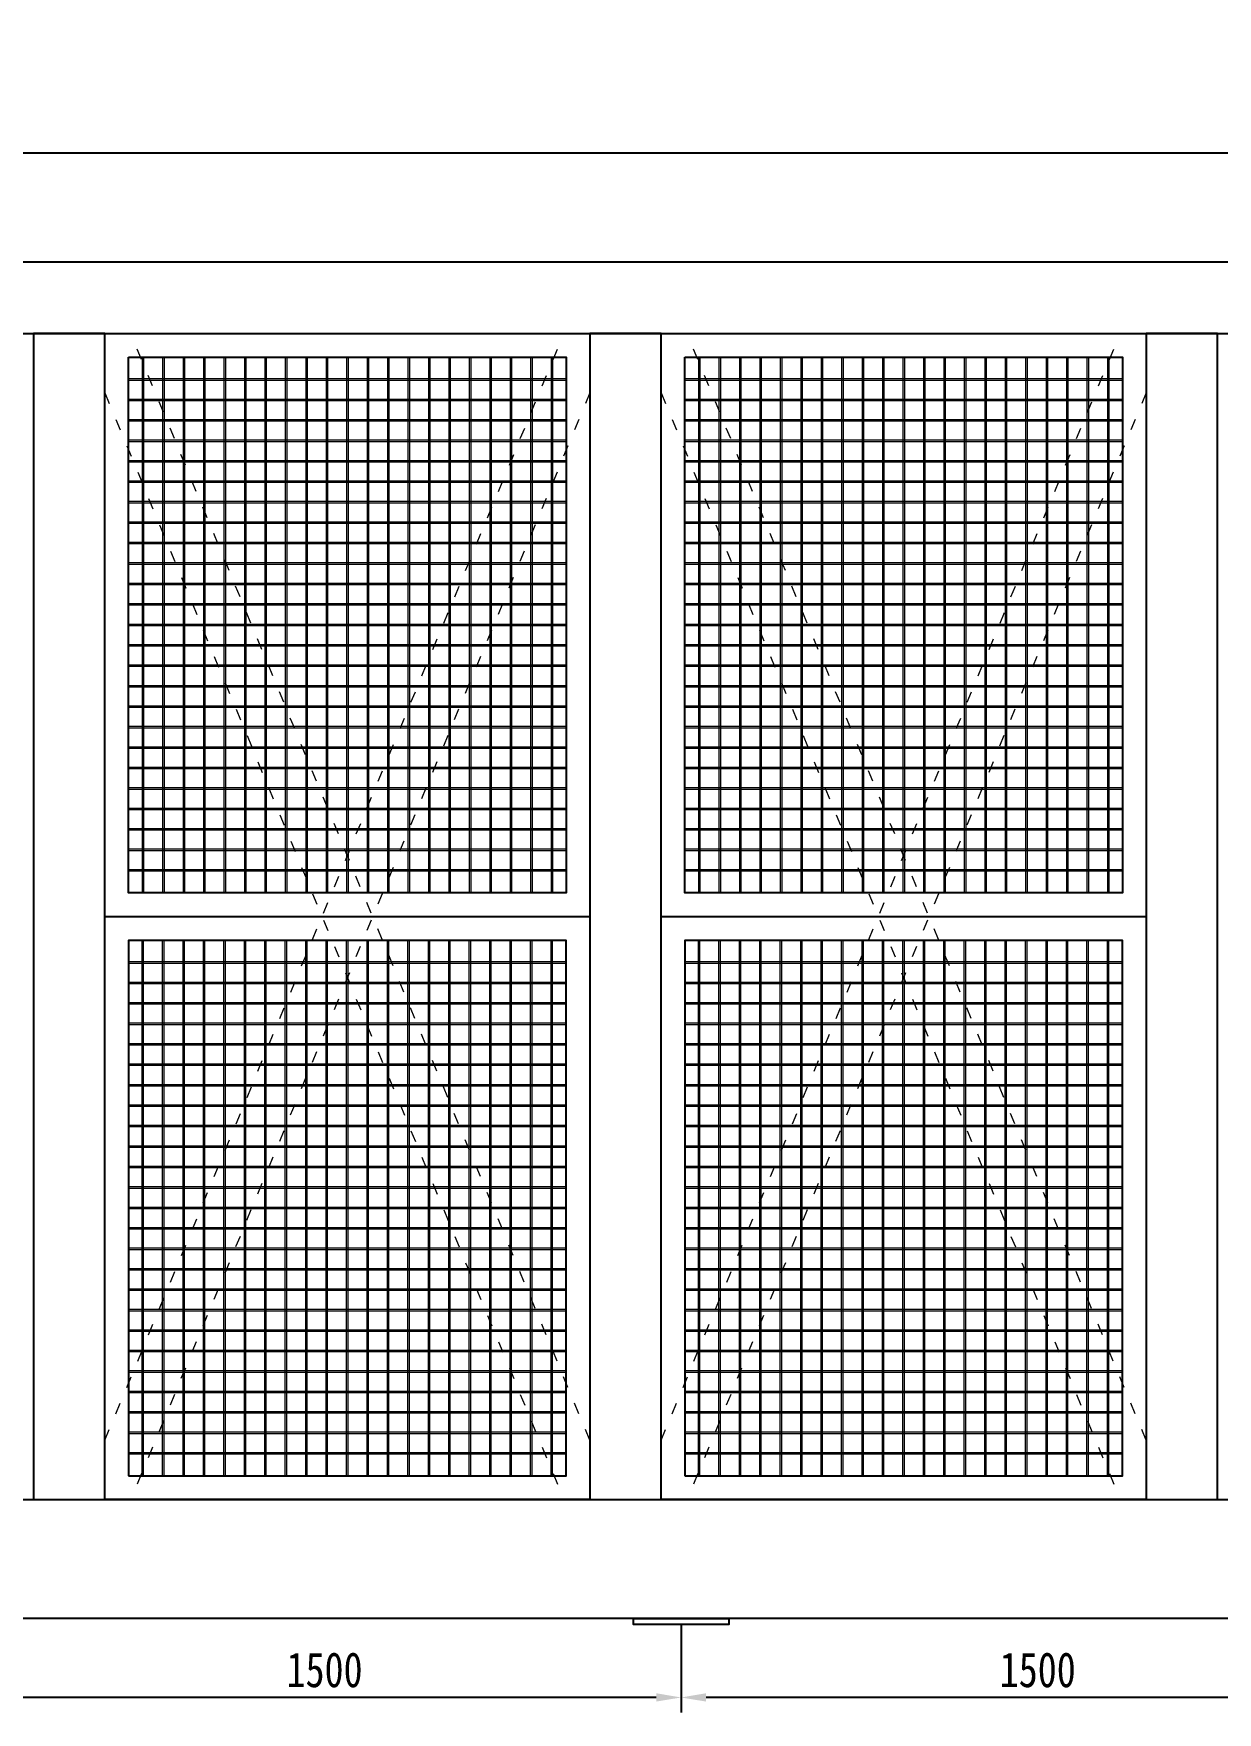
# Model space of a CAD drawing. Extents: x 61367 to 140945, y -1257 to 25588.
# Drawn here: x 74619 to 77109, y 17559 to 21089 of the extents above; entities that cross this region are included whole.
import ezdxf

# ---------------------------------------------------------------- set-up
doc = ezdxf.new("R2010")
doc.units = 0
doc.header["$MEASUREMENT"] = 0
doc.header["$PDMODE"] = 2
doc.header["$PDSIZE"] = 0.2
doc.linetypes.add('ACAD_ISO03W100', pattern=[30, 12, -18])
doc.layers.get('0').update_dxf_attribs({"linetype": 'CONTINUOUS'})
doc.layers.get('DEFPOINTS').update_dxf_attribs({"linetype": 'CONTINUOUS'})
doc.layers.add('THICK', color=7, linetype='CONTINUOUS', lineweight=0)
doc.styles.add('仿宋', font='SimSun.ttf', dxfattribs={"width": 0.8})
doc.dimstyles.new('12倍', dxfattribs={"dimscale": 21, "dimtxt": 3.5, "dimasz": 2.5, "dimexe": 1.5, "dimexo": 0, "dimgap": 1, "dimtad": 1, "dimtoh": 1, "dimdsep": 46, "dimtxsty": '仿宋', "dimcen": 2.5, "dimdle": 5, "dimclrd": 4, "dimclre": 4, "dimclrt": 3, "dimadec": 0, "dimazin": 0, "dimtfac": 1, "dimtmove": 0, "dimatfit": 3, "dimfxl": 1, "dimtolj": 1, "dimarcsym": 0})

# ---------------------------------------------------------------- blocks, each defined once
blk = doc.blocks.new('*D675')
at = {"color": 4, "linetype": 'Continuous', "lineweight": -2, "transparency": 16777216}
for p, q in [((75981.2, 17743.1), (75981.2, 17558.5)), ((77481.2, 17690.3), (77481.2, 17558.5)), ((77428.7, 17590), (76033.7, 17590))]:
    blk.add_line(p, q, dxfattribs=at)
at = {"color": 4, "transparency": 16777216}
for points in [[(76033.7, 17598.8), (76033.7, 17581.3), (75981.2, 17590)], [(77428.7, 17598.8), (77428.7, 17581.3), (77481.2, 17590)]]:
    blk.add_solid(points, dxfattribs=at)
at = {"layer": 'DEFPOINTS', "color": 0, "transparency": 16777216}
for p in [(75981.2, 17743.1), (77481.2, 17690.3), (75981.2, 17590)]:
    blk.add_point(p, dxfattribs=at)
at = {"color": 3, "transparency": 16777216, "insert": (76731.2, 17647.8), "char_height": 73.5, "attachment_point": 5, "style": '仿宋'}
blk.add_mtext('\\A1;1500', dxfattribs=at)
blk = doc.blocks.new('*D676')
at = {"color": 4, "linetype": 'Continuous', "lineweight": -2, "transparency": 16777216}
for p, q in [((74481.2, 17743.1), (74481.2, 17558.5)), ((75981.2, 17650.8), (75981.2, 17558.5)), ((75928.7, 17590), (74533.7, 17590))]:
    blk.add_line(p, q, dxfattribs=at)
at = {"color": 4, "transparency": 16777216}
for points in [[(74533.7, 17598.8), (74533.7, 17581.3), (74481.2, 17590)], [(75928.7, 17598.8), (75928.7, 17581.3), (75981.2, 17590)]]:
    blk.add_solid(points, dxfattribs=at)
at = {"layer": 'DEFPOINTS', "color": 0, "transparency": 16777216}
for p in [(74481.2, 17743.1), (75981.2, 17650.8), (74481.2, 17590)]:
    blk.add_point(p, dxfattribs=at)
at = {"color": 3, "transparency": 16777216, "insert": (75231.2, 17647.8), "char_height": 73.5, "attachment_point": 5, "style": '仿宋'}
blk.add_mtext('\\A1;1500', dxfattribs=at)
blk = doc.blocks.new('*D723')
at = {"layer": 'DEFPOINTS', "color": 0, "transparency": 16777216}
for p in [(80323.2, 20838), (68131.2, 20587.6), (80323.2, 20580.1)]:
    blk.add_point(p, dxfattribs=at)
at = {"layer": 'THICK', "color": 4, "linetype": 'Continuous', "lineweight": -2, "transparency": 16777216}
for p, q in [((68131.2, 20587.6), (68131.2, 20869.5)), ((80323.2, 20580.1), (80323.2, 20869.5)), ((68183.7, 20838), (80270.7, 20838))]:
    blk.add_line(p, q, dxfattribs=at)
at = {"layer": 'THICK', "color": 4, "transparency": 16777216}
for points in [[(68183.7, 20846.8), (68183.7, 20829.3), (68131.2, 20838)], [(80270.7, 20846.8), (80270.7, 20829.3), (80323.2, 20838)]]:
    blk.add_solid(points, dxfattribs=at)
at = {"layer": 'THICK', "color": 3, "lineweight": 13, "transparency": 16777216, "insert": (74107.2, 20917.9), "char_height": 73.5, "attachment_point": 5, "style": '仿宋'}
blk.add_mtext('\\A1;{\\Fromans,gbcbig|c134;TOTAL LENGTH\\A1;\\fSimSun|b0|i0|c134|p2; 12192\\H0.7x;\\S+0^ -10;}', dxfattribs=at)

msp = doc.modelspace()

# ---------------------------------------------------------------- linework, layer by layer
for points in [[(74819.171, 20408.086), (75739.171, 20408.086), (75739.171, 19282.086), (74819.171, 19282.086)], [(75989.171, 20408.086), (76909.171, 20408.086), (76909.171, 19282.086), (75989.171, 19282.086)], [(74769.171, 19232.086), (75789.171, 19232.086), (75789.171, 18006.086), (74769.171, 18006.086)], [(75939.171, 19232.086), (76959.171, 19232.086), (76959.171, 18006.086), (75939.171, 18006.086)], [(74819.171, 18056.086), (75739.171, 18056.086), (75739.171, 19182.086), (74819.171, 19182.086)], [(75989.171, 18056.086), (76909.171, 18056.086), (76909.171, 19182.086), (75989.171, 19182.086)]]:
    msp.add_lwpolyline(points, close=True)
at = {"color": 6, "lineweight": -3}
msp.add_lwpolyline([(75881.171, 17756.086), (76081.171, 17756.086), (76081.171, 17743.086), (75881.171, 17743.086)], close=True, dxfattribs=at)
at = {"layer": 'THICK', "color": 0}
for p, q in [((74847.671, 20408.086), (74847.671, 19282.086)), ((74850.671, 20408.086), (74850.671, 19282.086)), ((74890.671, 20408.086), (74890.671, 19282.086)), ((74893.671, 20408.086), (74893.671, 19282.086)), ((74933.671, 20408.086), (74933.671, 19282.086)), ((74936.671, 20408.086), (74936.671, 19282.086)), ((74976.671, 20408.086), (74976.671, 19282.086)), ((74979.671, 20408.086), (74979.671, 19282.086)), ((75019.671, 20408.086), (75019.671, 19282.086)), ((75022.671, 20408.086), (75022.671, 19282.086)), ((75062.671, 20408.086), (75062.671, 19282.086)), ((75065.671, 20408.086), (75065.671, 19282.086)), ((75105.671, 20408.086), (75105.671, 19282.086)), ((75108.671, 20408.086), (75108.671, 19282.086)), ((75148.671, 20408.086), (75148.671, 19282.086)), ((75151.671, 20408.086), (75151.671, 19282.086)), ((75191.671, 20408.086), (75191.671, 19282.086)), ((75194.671, 20408.086), (75194.671, 19282.086)), ((75234.671, 20408.086), (75234.671, 19282.086)), ((75237.671, 20408.086), (75237.671, 19282.086)), ((75277.671, 20408.086), (75277.671, 19282.086)), ((75280.671, 20408.086), (75280.671, 19282.086)), ((75320.671, 20408.086), (75320.671, 19282.086)), ((75323.671, 20408.086), (75323.671, 19282.086)), ((75363.671, 20408.086), (75363.671, 19282.086)), ((75366.671, 20408.086), (75366.671, 19282.086)), ((75406.671, 20408.086), (75406.671, 19282.086)), ((75409.671, 20408.086), (75409.671, 19282.086)), ((75449.671, 20408.086), (75449.671, 19282.086)), ((75452.671, 20408.086), (75452.671, 19282.086)), ((75492.671, 20408.086), (75492.671, 19282.086)), ((75495.671, 20408.086), (75495.671, 19282.086)), ((75535.671, 20408.086), (75535.671, 19282.086)), ((75538.671, 20408.086), (75538.671, 19282.086)), ((75578.671, 20408.086), (75578.671, 19282.086)), ((75581.671, 20408.086), (75581.671, 19282.086)), ((75621.671, 20408.086), (75621.671, 19282.086)), ((75624.671, 20408.086), (75624.671, 19282.086)), ((75664.671, 20408.086), (75664.671, 19282.086)), ((75667.671, 20408.086), (75667.671, 19282.086)), ((75707.671, 20408.086), (75707.671, 19282.086)), ((75710.671, 20408.086), (75710.671, 19282.086)), ((76017.671, 20408.086), (76017.671, 19282.086)), ((76020.671, 20408.086), (76020.671, 19282.086)), ((76060.671, 20408.086), (76060.671, 19282.086)), ((76063.671, 20408.086), (76063.671, 19282.086)), ((76103.671, 20408.086), (76103.671, 19282.086)), ((76106.671, 20408.086), (76106.671, 19282.086)), ((76146.671, 20408.086), (76146.671, 19282.086)), ((76149.671, 20408.086), (76149.671, 19282.086)), ((76189.671, 20408.086), (76189.671, 19282.086)), ((76192.671, 20408.086), (76192.671, 19282.086)), ((76232.671, 20408.086), (76232.671, 19282.086)), ((76235.671, 20408.086), (76235.671, 19282.086)), ((76275.671, 20408.086), (76275.671, 19282.086)), ((76278.671, 20408.086), (76278.671, 19282.086)), ((76318.671, 20408.086), (76318.671, 19282.086)), ((76321.671, 20408.086), (76321.671, 19282.086)), ((76361.671, 20408.086), (76361.671, 19282.086)), ((76364.671, 20408.086), (76364.671, 19282.086)), ((76404.671, 20408.086), (76404.671, 19282.086)), ((76407.671, 20408.086), (76407.671, 19282.086)), ((76447.671, 20408.086), (76447.671, 19282.086)), ((76450.671, 20408.086), (76450.671, 19282.086)), ((76490.671, 20408.086), (76490.671, 19282.086)), ((76493.671, 20408.086), (76493.671, 19282.086)), ((76533.671, 20408.086), (76533.671, 19282.086)), ((76536.671, 20408.086), (76536.671, 19282.086)), ((76576.671, 20408.086), (76576.671, 19282.086)), ((76579.671, 20408.086), (76579.671, 19282.086)), ((76619.671, 20408.086), (76619.671, 19282.086)), ((76622.671, 20408.086), (76622.671, 19282.086)), ((76662.671, 20408.086), (76662.671, 19282.086)), ((76665.671, 20408.086), (76665.671, 19282.086)), ((76705.671, 20408.086), (76705.671, 19282.086)), ((76708.671, 20408.086), (76708.671, 19282.086)), ((76748.671, 20408.086), (76748.671, 19282.086)), ((76751.671, 20408.086), (76751.671, 19282.086)), ((76791.671, 20408.086), (76791.671, 19282.086)), ((76794.671, 20408.086), (76794.671, 19282.086)), ((76834.671, 20408.086), (76834.671, 19282.086)), ((76837.671, 20408.086), (76837.671, 19282.086)), ((76877.671, 20408.086), (76877.671, 19282.086)), ((76880.671, 20408.086), (76880.671, 19282.086)), ((75739.171, 20362.586), (74819.171, 20362.586)), ((75739.171, 20359.586), (74819.171, 20359.586)), ((76909.171, 20362.586), (75989.171, 20362.586)), ((76909.171, 20359.586), (75989.171, 20359.586)), ((75739.171, 20319.586), (74819.171, 20319.586)), ((75739.171, 20316.586), (74819.171, 20316.586)), ((76909.171, 20319.586), (75989.171, 20319.586)), ((76909.171, 20316.586), (75989.171, 20316.586)), ((75739.171, 20276.586), (74819.171, 20276.586)), ((75739.171, 20273.586), (74819.171, 20273.586)), ((76909.171, 20276.586), (75989.171, 20276.586)), ((76909.171, 20273.586), (75989.171, 20273.586)), ((75739.171, 20233.586), (74819.171, 20233.586)), ((75739.171, 20230.586), (74819.171, 20230.586)), ((76909.171, 20233.586), (75989.171, 20233.586)), ((76909.171, 20230.586), (75989.171, 20230.586)), ((75739.171, 20190.586), (74819.171, 20190.586)), ((75739.171, 20187.586), (74819.171, 20187.586)), ((76909.171, 20190.586), (75989.171, 20190.586)), ((76909.171, 20187.586), (75989.171, 20187.586)), ((75739.171, 20147.586), (74819.171, 20147.586)), ((75739.171, 20144.586), (74819.171, 20144.586)), ((76909.171, 20147.586), (75989.171, 20147.586)), ((76909.171, 20144.586), (75989.171, 20144.586)), ((75739.171, 20104.586), (74819.171, 20104.586)), ((75739.171, 20101.586), (74819.171, 20101.586)), ((76909.171, 20104.586), (75989.171, 20104.586)), ((76909.171, 20101.586), (75989.171, 20101.586)), ((75739.171, 20061.586), (74819.171, 20061.586)), ((75739.171, 20058.586), (74819.171, 20058.586)), ((76909.171, 20061.586), (75989.171, 20061.586)), ((76909.171, 20058.586), (75989.171, 20058.586)), ((75739.171, 20018.586), (74819.171, 20018.586)), ((76909.171, 20018.586), (75989.171, 20018.586)), ((75739.171, 20015.586), (74819.171, 20015.586)), ((76909.171, 20015.586), (75989.171, 20015.586)), ((75739.171, 19975.586), (74819.171, 19975.586)), ((75739.171, 19972.586), (74819.171, 19972.586)), ((76909.171, 19975.586), (75989.171, 19975.586)), ((76909.171, 19972.586), (75989.171, 19972.586)), ((75739.171, 19932.586), (74819.171, 19932.586)), ((75739.171, 19929.586), (74819.171, 19929.586)), ((76909.171, 19932.586), (75989.171, 19932.586)), ((76909.171, 19929.586), (75989.171, 19929.586)), ((75739.171, 19889.586), (74819.171, 19889.586)), ((75739.171, 19886.586), (74819.171, 19886.586)), ((76909.171, 19889.586), (75989.171, 19889.586)), ((76909.171, 19886.586), (75989.171, 19886.586)), ((75739.171, 19846.586), (74819.171, 19846.586)), ((75739.171, 19843.586), (74819.171, 19843.586)), ((76909.171, 19846.586), (75989.171, 19846.586)), ((76909.171, 19843.586), (75989.171, 19843.586)), ((75739.171, 19803.586), (74819.171, 19803.586)), ((75739.171, 19800.586), (74819.171, 19800.586)), ((76909.171, 19803.586), (75989.171, 19803.586)), ((76909.171, 19800.586), (75989.171, 19800.586)), ((75739.171, 19760.586), (74819.171, 19760.586)), ((75739.171, 19757.586), (74819.171, 19757.586)), ((76909.171, 19760.586), (75989.171, 19760.586)), ((76909.171, 19757.586), (75989.171, 19757.586)), ((75739.171, 19717.586), (74819.171, 19717.586)), ((75739.171, 19714.586), (74819.171, 19714.586)), ((76909.171, 19717.586), (75989.171, 19717.586)), ((76909.171, 19714.586), (75989.171, 19714.586)), ((75739.171, 19674.586), (74819.171, 19674.586)), ((75739.171, 19671.586), (74819.171, 19671.586)), ((76909.171, 19674.586), (75989.171, 19674.586)), ((76909.171, 19671.586), (75989.171, 19671.586)), ((75739.171, 19631.586), (74819.171, 19631.586)), ((76909.171, 19631.586), (75989.171, 19631.586)), ((75739.171, 19628.586), (74819.171, 19628.586)), ((76909.171, 19628.586), (75989.171, 19628.586)), ((75739.171, 19588.586), (74819.171, 19588.586)), ((75739.171, 19585.586), (74819.171, 19585.586)), ((76909.171, 19588.586), (75989.171, 19588.586)), ((76909.171, 19585.586), (75989.171, 19585.586)), ((75739.171, 19545.586), (74819.171, 19545.586)), ((75739.171, 19542.586), (74819.171, 19542.586)), ((76909.171, 19545.586), (75989.171, 19545.586)), ((76909.171, 19542.586), (75989.171, 19542.586)), ((75739.171, 19502.586), (74819.171, 19502.586)), ((75739.171, 19499.586), (74819.171, 19499.586)), ((76909.171, 19502.586), (75989.171, 19502.586)), ((76909.171, 19499.586), (75989.171, 19499.586)), ((75739.171, 19459.586), (74819.171, 19459.586)), ((75739.171, 19456.586), (74819.171, 19456.586)), ((76909.171, 19459.586), (75989.171, 19459.586)), ((76909.171, 19456.586), (75989.171, 19456.586)), ((75739.171, 19416.586), (74819.171, 19416.586)), ((75739.171, 19413.586), (74819.171, 19413.586)), ((76909.171, 19416.586), (75989.171, 19416.586)), ((76909.171, 19413.586), (75989.171, 19413.586)), ((75739.171, 19373.586), (74819.171, 19373.586)), ((75739.171, 19370.586), (74819.171, 19370.586)), ((76909.171, 19373.586), (75989.171, 19373.586)), ((76909.171, 19370.586), (75989.171, 19370.586)), ((75739.171, 19330.586), (74819.171, 19330.586)), ((75739.171, 19327.586), (74819.171, 19327.586)), ((76909.171, 19330.586), (75989.171, 19330.586)), ((76909.171, 19327.586), (75989.171, 19327.586)), ((74847.671, 18056.086), (74847.671, 19182.086)), ((74850.671, 18056.086), (74850.671, 19182.086)), ((74890.671, 18056.086), (74890.671, 19182.086)), ((74893.671, 18056.086), (74893.671, 19182.086)), ((74933.671, 18056.086), (74933.671, 19182.086)), ((74936.671, 18056.086), (74936.671, 19182.086)), ((74976.671, 18056.086), (74976.671, 19182.086)), ((74979.671, 18056.086), (74979.671, 19182.086)), ((75019.671, 18056.086), (75019.671, 19182.086)), ((75022.671, 18056.086), (75022.671, 19182.086)), ((75062.671, 18056.086), (75062.671, 19182.086)), ((75065.671, 18056.086), (75065.671, 19182.086)), ((75105.671, 18056.086), (75105.671, 19182.086)), ((75108.671, 18056.086), (75108.671, 19182.086)), ((75148.671, 18056.086), (75148.671, 19182.086)), ((75151.671, 18056.086), (75151.671, 19182.086)), ((75191.671, 18056.086), (75191.671, 19182.086)), ((75194.671, 18056.086), (75194.671, 19182.086)), ((75234.671, 18056.086), (75234.671, 19182.086)), ((75237.671, 18056.086), (75237.671, 19182.086)), ((75277.671, 18056.086), (75277.671, 19182.086)), ((75280.671, 18056.086), (75280.671, 19182.086)), ((75320.671, 18056.086), (75320.671, 19182.086)), ((75323.671, 18056.086), (75323.671, 19182.086)), ((75363.671, 18056.086), (75363.671, 19182.086)), ((75366.671, 18056.086), (75366.671, 19182.086)), ((75406.671, 18056.086), (75406.671, 19182.086)), ((75409.671, 18056.086), (75409.671, 19182.086)), ((75449.671, 18056.086), (75449.671, 19182.086)), ((75452.671, 18056.086), (75452.671, 19182.086)), ((75492.671, 18056.086), (75492.671, 19182.086)), ((75495.671, 18056.086), (75495.671, 19182.086)), ((75535.671, 18056.086), (75535.671, 19182.086)), ((75538.671, 18056.086), (75538.671, 19182.086)), ((75578.671, 18056.086), (75578.671, 19182.086)), ((75581.671, 18056.086), (75581.671, 19182.086)), ((75621.671, 18056.086), (75621.671, 19182.086)), ((75624.671, 18056.086), (75624.671, 19182.086)), ((75664.671, 18056.086), (75664.671, 19182.086)), ((75667.671, 18056.086), (75667.671, 19182.086)), ((75707.671, 18056.086), (75707.671, 19182.086)), ((75710.671, 18056.086), (75710.671, 19182.086)), ((76017.671, 18056.086), (76017.671, 19182.086)), ((76020.671, 18056.086), (76020.671, 19182.086)), ((76060.671, 18056.086), (76060.671, 19182.086)), ((76063.671, 18056.086), (76063.671, 19182.086)), ((76103.671, 18056.086), (76103.671, 19182.086)), ((76106.671, 18056.086), (76106.671, 19182.086)), ((76146.671, 18056.086), (76146.671, 19182.086)), ((76149.671, 18056.086), (76149.671, 19182.086)), ((76189.671, 18056.086), (76189.671, 19182.086)), ((76192.671, 18056.086), (76192.671, 19182.086)), ((76232.671, 18056.086), (76232.671, 19182.086)), ((76235.671, 18056.086), (76235.671, 19182.086)), ((76275.671, 18056.086), (76275.671, 19182.086)), ((76278.671, 18056.086), (76278.671, 19182.086)), ((76318.671, 18056.086), (76318.671, 19182.086)), ((76321.671, 18056.086), (76321.671, 19182.086)), ((76361.671, 18056.086), (76361.671, 19182.086)), ((76364.671, 18056.086), (76364.671, 19182.086)), ((76404.671, 18056.086), (76404.671, 19182.086)), ((76407.671, 18056.086), (76407.671, 19182.086)), ((76447.671, 18056.086), (76447.671, 19182.086)), ((76450.671, 18056.086), (76450.671, 19182.086)), ((76490.671, 18056.086), (76490.671, 19182.086)), ((76493.671, 18056.086), (76493.671, 19182.086)), ((76533.671, 18056.086), (76533.671, 19182.086)), ((76536.671, 18056.086), (76536.671, 19182.086)), ((76576.671, 18056.086), (76576.671, 19182.086)), ((76579.671, 18056.086), (76579.671, 19182.086)), ((76619.671, 18056.086), (76619.671, 19182.086)), ((76622.671, 18056.086), (76622.671, 19182.086)), ((76662.671, 18056.086), (76662.671, 19182.086)), ((76665.671, 18056.086), (76665.671, 19182.086)), ((76705.671, 18056.086), (76705.671, 19182.086)), ((76708.671, 18056.086), (76708.671, 19182.086)), ((76748.671, 18056.086), (76748.671, 19182.086)), ((76751.671, 18056.086), (76751.671, 19182.086)), ((76791.671, 18056.086), (76791.671, 19182.086)), ((76794.671, 18056.086), (76794.671, 19182.086)), ((76834.671, 18056.086), (76834.671, 19182.086)), ((76837.671, 18056.086), (76837.671, 19182.086)), ((76877.671, 18056.086), (76877.671, 19182.086)), ((76880.671, 18056.086), (76880.671, 19182.086)), ((75739.171, 19136.586), (74819.171, 19136.586)), ((76909.171, 19136.586), (75989.171, 19136.586)), ((75739.171, 19133.586), (74819.171, 19133.586)), ((76909.171, 19133.586), (75989.171, 19133.586)), ((75739.171, 19093.586), (74819.171, 19093.586)), ((75739.171, 19090.586), (74819.171, 19090.586)), ((76909.171, 19093.586), (75989.171, 19093.586)), ((76909.171, 19090.586), (75989.171, 19090.586)), ((75739.171, 19050.586), (74819.171, 19050.586)), ((75739.171, 19047.586), (74819.171, 19047.586)), ((76909.171, 19050.586), (75989.171, 19050.586)), ((76909.171, 19047.586), (75989.171, 19047.586)), ((75739.171, 19007.586), (74819.171, 19007.586)), ((75739.171, 19004.586), (74819.171, 19004.586)), ((76909.171, 19007.586), (75989.171, 19007.586)), ((76909.171, 19004.586), (75989.171, 19004.586)), ((75739.171, 18964.586), (74819.171, 18964.586)), ((75739.171, 18961.586), (74819.171, 18961.586)), ((76909.171, 18964.586), (75989.171, 18964.586)), ((76909.171, 18961.586), (75989.171, 18961.586)), ((75739.171, 18921.586), (74819.171, 18921.586)), ((75739.171, 18918.586), (74819.171, 18918.586)), ((76909.171, 18921.586), (75989.171, 18921.586)), ((76909.171, 18918.586), (75989.171, 18918.586)), ((75739.171, 18878.586), (74819.171, 18878.586)), ((75739.171, 18875.586), (74819.171, 18875.586)), ((76909.171, 18878.586), (75989.171, 18878.586)), ((76909.171, 18875.586), (75989.171, 18875.586)), ((75739.171, 18835.586), (74819.171, 18835.586)), ((75739.171, 18832.586), (74819.171, 18832.586)), ((76909.171, 18835.586), (75989.171, 18835.586)), ((76909.171, 18832.586), (75989.171, 18832.586)), ((75739.171, 18792.586), (74819.171, 18792.586)), ((75739.171, 18789.586), (74819.171, 18789.586)), ((76909.171, 18792.586), (75989.171, 18792.586)), ((76909.171, 18789.586), (75989.171, 18789.586)), ((75739.171, 18749.586), (74819.171, 18749.586)), ((75739.171, 18746.586), (74819.171, 18746.586)), ((76909.171, 18749.586), (75989.171, 18749.586)), ((76909.171, 18746.586), (75989.171, 18746.586)), ((75739.171, 18706.586), (74819.171, 18706.586)), ((75739.171, 18703.586), (74819.171, 18703.586)), ((76909.171, 18706.586), (75989.171, 18706.586)), ((76909.171, 18703.586), (75989.171, 18703.586)), ((75739.171, 18663.586), (74819.171, 18663.586)), ((75739.171, 18660.586), (74819.171, 18660.586)), ((76909.171, 18663.586), (75989.171, 18663.586)), ((76909.171, 18660.586), (75989.171, 18660.586)), ((75739.171, 18620.586), (74819.171, 18620.586)), ((75739.171, 18617.586), (74819.171, 18617.586)), ((76909.171, 18620.586), (75989.171, 18620.586)), ((76909.171, 18617.586), (75989.171, 18617.586)), ((75739.171, 18577.586), (74819.171, 18577.586)), ((75739.171, 18574.586), (74819.171, 18574.586)), ((76909.171, 18577.586), (75989.171, 18577.586)), ((76909.171, 18574.586), (75989.171, 18574.586)), ((75739.171, 18534.586), (74819.171, 18534.586)), ((76909.171, 18534.586), (75989.171, 18534.586)), ((75739.171, 18531.586), (74819.171, 18531.586)), ((76909.171, 18531.586), (75989.171, 18531.586)), ((75739.171, 18491.586), (74819.171, 18491.586)), ((75739.171, 18488.586), (74819.171, 18488.586)), ((76909.171, 18491.586), (75989.171, 18491.586)), ((76909.171, 18488.586), (75989.171, 18488.586)), ((75739.171, 18448.586), (74819.171, 18448.586)), ((75739.171, 18445.586), (74819.171, 18445.586)), ((76909.171, 18448.586), (75989.171, 18448.586)), ((76909.171, 18445.586), (75989.171, 18445.586)), ((75739.171, 18405.586), (74819.171, 18405.586)), ((75739.171, 18402.586), (74819.171, 18402.586)), ((76909.171, 18405.586), (75989.171, 18405.586)), ((76909.171, 18402.586), (75989.171, 18402.586)), ((75739.171, 18362.586), (74819.171, 18362.586)), ((75739.171, 18359.586), (74819.171, 18359.586)), ((76909.171, 18362.586), (75989.171, 18362.586)), ((76909.171, 18359.586), (75989.171, 18359.586)), ((75739.171, 18319.586), (74819.171, 18319.586)), ((75739.171, 18316.586), (74819.171, 18316.586)), ((76909.171, 18319.586), (75989.171, 18319.586)), ((76909.171, 18316.586), (75989.171, 18316.586)), ((75739.171, 18276.586), (74819.171, 18276.586)), ((75739.171, 18273.586), (74819.171, 18273.586)), ((76909.171, 18276.586), (75989.171, 18276.586)), ((76909.171, 18273.586), (75989.171, 18273.586)), ((75739.171, 18233.586), (74819.171, 18233.586)), ((75739.171, 18230.586), (74819.171, 18230.586)), ((76909.171, 18233.586), (75989.171, 18233.586)), ((76909.171, 18230.586), (75989.171, 18230.586)), ((75739.171, 18190.586), (74819.171, 18190.586)), ((75739.171, 18187.586), (74819.171, 18187.586)), ((76909.171, 18190.586), (75989.171, 18190.586)), ((76909.171, 18187.586), (75989.171, 18187.586)), ((75739.171, 18147.586), (74819.171, 18147.586)), ((76909.171, 18147.586), (75989.171, 18147.586)), ((75739.171, 18144.586), (74819.171, 18144.586)), ((76909.171, 18144.586), (75989.171, 18144.586)), ((75739.171, 18104.586), (74819.171, 18104.586)), ((75739.171, 18101.586), (74819.171, 18101.586)), ((76909.171, 18104.586), (75989.171, 18104.586)), ((76909.171, 18101.586), (75989.171, 18101.586))]:
    msp.add_line(p, q, dxfattribs=at)
at = {"layer": 'THICK', "lineweight": -3}
for points in [[(80169.171, 20458.086), (80169.171, 20521.086), (80145.171, 20521.086), (80145.171, 20608.086), (68309.171, 20608.086), (68309.171, 20521.086), (68285.171, 20521.086), (68285.171, 20458.086)], [(74619.171, 18006.086), (74769.171, 18006.086), (74769.171, 20458.086), (74619.171, 20458.086)], [(75789.171, 18006.086), (75939.171, 18006.086), (75939.171, 20458.086), (75789.171, 20458.086)], [(76959.171, 18006.086), (77109.171, 18006.086), (77109.171, 20458.086), (76959.171, 20458.086)], [(80169.171, 18006.086), (80169.171, 17861.086), (80145.171, 17861.086), (80145.171, 17756.086), (68309.171, 17756.086), (68309.171, 17861.086), (68285.171, 17861.086), (68285.171, 18006.086)]]:
    msp.add_lwpolyline(points, close=True, dxfattribs=at)
at = {"layer": 'THICK', "color": 1, "linetype": 'ACAD_ISO03W100', "ltscale": 2}
for points in [[(74823.724, 20458.086), (74769.171, 20458.086), (74769.171, 20333.072), (75734.618, 18006.086), (75789.171, 18006.086), (75789.171, 18131.1), (74823.724, 20458.086)], [(75734.618, 20458.086), (75789.171, 20458.086), (75789.171, 20333.072), (74823.724, 18006.086), (74769.171, 18006.086), (74769.171, 18131.1), (75734.618, 20458.086)], [(75993.724, 20458.086), (75939.171, 20458.086), (75939.171, 20333.072), (76904.618, 18006.086), (76959.171, 18006.086), (76959.171, 18131.1), (75993.724, 20458.086)], [(76904.618, 20458.086), (76959.171, 20458.086), (76959.171, 20333.072), (75993.724, 18006.086), (75939.171, 18006.086), (75939.171, 18131.1), (76904.618, 20458.086)]]:
    msp.add_lwpolyline(points, dxfattribs=at)

# ---------------------------------------------------------------- dimensions: what is measured, and where the dimension line sits
for base, p1, p2, picture, middle in [((74481.171, 17590.027), (75981.171, 17650.806), (74481.171, 17743.086), '*D676', (75231.171, 17647.777)), ((75981.171, 17590.027), (77481.171, 17690.319), (75981.171, 17743.086), '*D675', (76731.171, 17647.777))]:
    dim = msp.add_linear_dim(base=base, p1=p1, p2=p2, dimstyle='12倍')
    dim.commit()
    dim.dimension.update_dxf_attribs({"geometry": picture, "text_midpoint": middle})
at = {"layer": 'THICK', "color": 4, "lineweight": 13}
dim = msp.add_linear_dim(base=(80323.171, 20838.019), p1=(68131.171, 20587.611), p2=(80323.171, 20580.086), text='{\\Fromans,gbcbig|c134;TOTAL LENGTH\\A1;\\fSimSun|b0|i0|c134|p2; <>\\H0.7x;\\S+0^ -10;}', dimstyle='12倍', dxfattribs=at)
dim.commit()
dim.dimension.update_dxf_attribs({"geometry": '*D723', "text_midpoint": (74107.171, 20838.019), "dimtype": 160})

doc.saveas('drawing.dxf')
